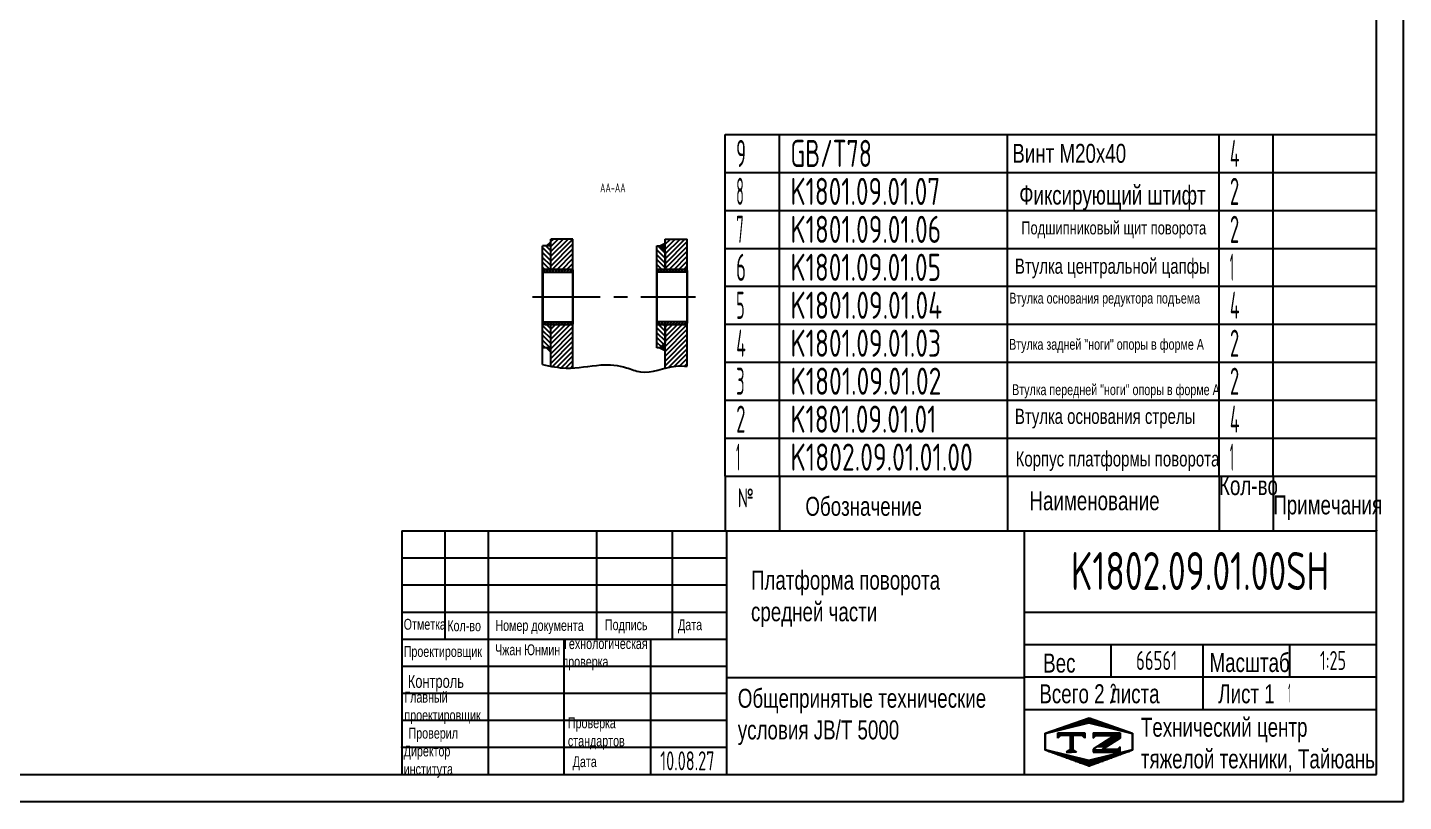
# Model space of a CAD drawing. Header units: millimetres. Extents: x 0 to 10500, y 0 to 7425.
# Drawn here: x 4159 to 10500, y 0 to 3568 of the extents above; entities that cross this region are included whole.
import ezdxf
from ezdxf.enums import TextEntityAlignment as Align

# ---------------------------------------------------------------- set-up
doc = ezdxf.new("R2010")
doc.units = ezdxf.units.MM
doc.header["$LTSCALE"] = 250
doc.linetypes.add('G', pattern=[2, 1.25, -0.25, 0.25, -0.25])
for name, color, linetype in [('01', 7, 'Continuous'), ('02', 1, 'Continuous'), ('05', 4, 'G'), ('11', 3, 'Continuous'), ('THICK', 7, 'Continuous')]:
    doc.layers.add(name, color=color, linetype=linetype)
doc.styles.get("Standard").update_dxf_attribs({"font": 'isocp', "width": 0.707, "bigfont": 'intecad.shx'})
pattern_1 = [(45, (-5057.845, -4759.673), (-11.22532, 11.22532), [])]
pattern_2 = [(135, (-5057.845, -4759.673), (-11.22532, -11.22532), [])]

# ---------------------------------------------------------------- blocks, each defined once
blk = doc.blocks.new('*U40')
at = {"layer": '01'}
for points in [[(415, 5), (415, 292)], [(25, 5), (415, 5)]]:
    blk.add_lwpolyline(points, dxfattribs=at)
at = {"layer": '02'}
for points in [[(420, 0), (420, 297)], [(0, 0), (420, 0)]]:
    blk.add_lwpolyline(points, dxfattribs=at)
blk = doc.blocks.new('*U43')
at = {"layer": '01'}
for p, q in [((0, -175), (0, 0)), ((3000, -175), (3000, 0))]:
    blk.add_line(p, q, dxfattribs=at)
at = {"layer": '02'}
for p, q in [((0, 0), (250, 0)), ((250, -175), (250, 0)), ((250, 0), (1300, 0)), ((1300, -175), (1300, 0)), ((1300, 0), (2275, 0)), ((2275, -175), (2275, 0)), ((2275, 0), (2525, 0)), ((2525, -175), (2525, 0)), ((2525, 0), (3000, 0))]:
    blk.add_line(p, q, dxfattribs=at)
blk = doc.blocks.new('*U44')
at = {"layer": '01'}
for p, q in [((0, -175), (0, 0)), ((3000, -175), (3000, 0))]:
    blk.add_line(p, q, dxfattribs=at)
at = {"layer": '02'}
for p, q in [((0, 0), (250, 0)), ((250, -175), (250, 0)), ((250, 0), (1300, 0)), ((1300, -175), (1300, 0)), ((1300, 0), (2275, 0)), ((2275, -175), (2275, 0)), ((2275, 0), (2525, 0)), ((2525, -175), (2525, 0)), ((2525, 0), (3000, 0))]:
    blk.add_line(p, q, dxfattribs=at)
blk = doc.blocks.new('*U45')
at = {"layer": '01'}
for p, q in [((0, -175), (0, 0)), ((3000, -175), (3000, 0))]:
    blk.add_line(p, q, dxfattribs=at)
at = {"layer": '02'}
for p, q in [((0, 0), (250, 0)), ((250, -175), (250, 0)), ((250, 0), (1300, 0)), ((1300, -175), (1300, 0)), ((1300, 0), (2275, 0)), ((2275, -175), (2275, 0)), ((2275, 0), (2525, 0)), ((2525, -175), (2525, 0)), ((2525, 0), (3000, 0))]:
    blk.add_line(p, q, dxfattribs=at)
blk = doc.blocks.new('*U46')
at = {"layer": '01'}
for p, q in [((0, -175), (0, 0)), ((3000, -175), (3000, 0))]:
    blk.add_line(p, q, dxfattribs=at)
at = {"layer": '02'}
for p, q in [((0, 0), (250, 0)), ((250, -175), (250, 0)), ((250, 0), (1300, 0)), ((1300, -175), (1300, 0)), ((1300, 0), (2275, 0)), ((2275, -175), (2275, 0)), ((2275, 0), (2525, 0)), ((2525, -175), (2525, 0)), ((2525, 0), (3000, 0))]:
    blk.add_line(p, q, dxfattribs=at)
blk = doc.blocks.new('*U47')
at = {"layer": '01'}
for p, q in [((0, -175), (0, 0)), ((3000, -175), (3000, 0))]:
    blk.add_line(p, q, dxfattribs=at)
at = {"layer": '02'}
for p, q in [((0, 0), (250, 0)), ((250, -175), (250, 0)), ((250, 0), (1300, 0)), ((1300, -175), (1300, 0)), ((1300, 0), (2275, 0)), ((2275, -175), (2275, 0)), ((2275, 0), (2525, 0)), ((2525, -175), (2525, 0)), ((2525, 0), (3000, 0))]:
    blk.add_line(p, q, dxfattribs=at)
blk = doc.blocks.new('*U48')
at = {"layer": '01'}
for p, q in [((0, -175), (0, 0)), ((3000, -175), (3000, 0))]:
    blk.add_line(p, q, dxfattribs=at)
at = {"layer": '02'}
for p, q in [((0, 0), (250, 0)), ((250, -175), (250, 0)), ((250, 0), (1300, 0)), ((1300, -175), (1300, 0)), ((1300, 0), (2275, 0)), ((2275, -175), (2275, 0)), ((2275, 0), (2525, 0)), ((2525, -175), (2525, 0)), ((2525, 0), (3000, 0))]:
    blk.add_line(p, q, dxfattribs=at)
blk = doc.blocks.new('*U49')
at = {"layer": '01'}
for p, q in [((0, -175), (0, 0)), ((3000, -175), (3000, 0))]:
    blk.add_line(p, q, dxfattribs=at)
at = {"layer": '02'}
for p, q in [((0, 0), (250, 0)), ((250, -175), (250, 0)), ((250, 0), (1300, 0)), ((1300, -175), (1300, 0)), ((1300, 0), (2275, 0)), ((2275, -175), (2275, 0)), ((2275, 0), (2525, 0)), ((2525, -175), (2525, 0)), ((2525, 0), (3000, 0))]:
    blk.add_line(p, q, dxfattribs=at)
blk = doc.blocks.new('*U50')
at = {"layer": '01'}
for p, q in [((0, -175), (0, 0)), ((3000, -175), (3000, 0))]:
    blk.add_line(p, q, dxfattribs=at)
at = {"layer": '02'}
for p, q in [((0, 0), (250, 0)), ((250, -175), (250, 0)), ((250, 0), (1300, 0)), ((1300, -175), (1300, 0)), ((1300, 0), (2275, 0)), ((2275, -175), (2275, 0)), ((2275, 0), (2525, 0)), ((2525, -175), (2525, 0)), ((2525, 0), (3000, 0))]:
    blk.add_line(p, q, dxfattribs=at)
blk = doc.blocks.new('*U51')
at = {"layer": '01'}
for p, q in [((0, -175), (0, 0)), ((0, 0), (250, 0)), ((250, 0), (1300, 0)), ((1300, 0), (2275, 0)), ((2275, 0), (2525, 0)), ((2525, 0), (3000, 0)), ((3000, -175), (3000, 0))]:
    blk.add_line(p, q, dxfattribs=at)
at = {"layer": '02'}
for p, q in [((250, -175), (250, 0)), ((1300, -175), (1300, 0)), ((2275, -175), (2275, 0)), ((2525, -175), (2525, 0))]:
    blk.add_line(p, q, dxfattribs=at)
blk = doc.blocks.new('*X55')
at = {"color": 0}
for p, q in [((127.06, 7.8), (132.06, 7.8)), ((127.06, 7.5), (132.06, 7.5)), ((127.06, 7.2), (127.32, 7.2)), ((127.84, 5.4), (129.64, 5.4)), ((128.3, 5.7), (130.1, 5.7)), ((128.77, 6), (130.57, 6)), ((129.23, 6.3), (131.04, 6.3)), ((129.7, 6.6), (131.51, 6.6)), ((130.16, 6.9), (131.98, 6.9)), ((130.62, 7.2), (132.06, 7.2))]:
    blk.add_line(p, q, dxfattribs=at)
blk = doc.blocks.new('*X56')
at = {"color": 0}
for p, q in [((131.84, 5.1), (132.06, 5.1)), ((127.06, 4.8), (132.06, 4.8)), ((127.06, 4.5), (132.06, 4.5))]:
    blk.add_line(p, q, dxfattribs=at)
blk = doc.blocks.new('*X54')
at = {"color": 0}
for p, q in [((122.34, 4.5), (123.72, 4.5)), ((122.82, 4.8), (123.24, 4.8))]:
    blk.add_line(p, q, dxfattribs=at)
blk = doc.blocks.new('*X53')
at = {"color": 0}
for p, q in [((120.53, 7.8), (125.53, 7.8)), ((120.53, 7.5), (125.53, 7.5)), ((120.53, 7.2), (120.79, 7.2)), ((125.27, 7.2), (125.53, 7.2))]:
    blk.add_line(p, q, dxfattribs=at)
blk = doc.blocks.new('*X52')
at = {"color": 0}
for p, q in [((124.97, 10.2), (127.67, 10.2)), ((125.83, 10.5), (126.82, 10.5)), ((118.22, 7.8), (118.32, 7.8)), ((118.94, 8.1), (119.52, 8.1)), ((119.8, 8.4), (120.72, 8.4)), ((120.66, 8.7), (121.92, 8.7)), ((121.52, 9), (123.12, 9)), ((122.38, 9.3), (124.32, 9.3)), ((123.24, 9.6), (125.52, 9.6)), ((124.1, 9.9), (128.52, 9.9)), ((127.02, 9.6), (129.37, 9.6)), ((128.22, 9.3), (130.22, 9.3)), ((129.42, 9), (131.07, 9)), ((130.62, 8.7), (131.92, 8.7)), ((131.82, 8.4), (132.77, 8.4)), ((133.02, 8.1), (133.62, 8.1)), ((134.22, 7.8), (134.32, 7.8)), ((118.22, 7.5), (118.27, 7.5)), ((118.22, 7.2), (118.27, 7.2)), ((118.22, 6.9), (118.27, 6.9)), ((118.22, 6.6), (118.27, 6.6)), ((118.22, 6.3), (118.27, 6.3)), ((118.22, 6), (118.27, 6)), ((118.22, 5.7), (118.27, 5.7)), ((118.22, 5.4), (118.27, 5.4)), ((118.22, 5.1), (118.27, 5.1)), ((134.27, 7.5), (134.32, 7.5)), ((134.27, 7.2), (134.32, 7.2)), ((134.27, 6.9), (134.32, 6.9)), ((134.27, 6.6), (134.32, 6.6)), ((134.27, 6.3), (134.32, 6.3)), ((134.27, 6), (134.32, 6)), ((134.27, 5.7), (134.32, 5.7)), ((134.27, 5.4), (134.32, 5.4)), ((134.27, 5.1), (134.32, 5.1)), ((118.22, 4.8), (118.27, 4.8)), ((118.79, 4.5), (119.42, 4.5)), ((119.61, 4.2), (120.62, 4.2)), ((120.43, 3.9), (121.82, 3.9)), ((121.26, 3.6), (123.02, 3.6)), ((122.08, 3.3), (124.22, 3.3)), ((122.91, 3), (125.42, 3)), ((123.73, 2.7), (128.89, 2.7)), ((127.12, 3), (129.7, 3)), ((128.32, 3.3), (130.51, 3.3)), ((129.52, 3.6), (131.32, 3.6)), ((130.72, 3.9), (132.14, 3.9)), ((131.92, 4.2), (132.95, 4.2)), ((133.12, 4.5), (133.76, 4.5)), ((134.27, 4.8), (134.32, 4.8)), ((124.55, 2.4), (128.07, 2.4)), ((125.38, 2.1), (127.26, 2.1)), ((126.2, 1.8), (126.45, 1.8))]:
    blk.add_line(p, q, dxfattribs=at)

msp = doc.modelspace()

# ---------------------------------------------------------------- hatches: boundary and pattern name
at = {"layer": '01'}
for points in [[(6551.64, 2560.917), (6570.639, 2560.917), (6570.639, 2579.861)], [(7097.64, 2573.536), (7072.64, 2560.917), (7097.64, 2535.917)], [(6539.556, 2452.917), (6533.026, 2452.917, 0.70782783)], [(7192.386, 2452.917), (7198.916, 2452.917, -0.70782783)], [(6539.556, 2198.917), (6533.026, 2198.917, -0.70782783)], [(7192.872, 2198.917), (7199.402, 2198.917, 0.70782783)], [(7097.64, 2078.297), (7072.64, 2090.917), (7097.64, 2115.917)], [(6570.639, 2071.973), (6551.64, 2090.917), (6570.639, 2090.917)]]:
    msp.add_hatch(color=256, dxfattribs=at).paths.add_polyline_path(points)
at = {"layer": '02', "linetype": 'Continuous'}
h = msp.add_hatch(dxfattribs=at)
h.set_pattern_fill('LINE', color=1, scale=5, angle=135, style=0)
h.set_pattern_definition(pattern_2)
h.paths.add_polyline_path([(6532.639, 2090.917), (6570.639, 2090.917), (6570.639, 2198.917), (6542.639, 2198.917), (6532.639, 2188.917)])
h.paths.add_polyline_path([(6570.639, 2560.917), (6532.639, 2560.917), (6532.639, 2462.917), (6542.639, 2452.917), (6570.639, 2452.917)])
h = msp.add_hatch(dxfattribs=at)
h.set_pattern_fill('LINE', color=1, scale=5, angle=45, style=0)
h.set_pattern_definition(pattern_1)
h.paths.add_polyline_path([(6672.64, 2592.917), (6570.639, 2592.917), (6570.639, 2452.917), (6672.64, 2452.917)])
edge = h.paths.add_edge_path()
edge.add_spline(control_points=[(6570.639, 2006.413), (6594.403, 2002.042), (6628.378, 1997.182), (6662.411, 1998.019), (6672.64, 1998.618)], knot_values=[38.4212564, 38.4212564, 38.4212564, 38.4212564, 110.49035212, 141.4215314, 141.4215314, 141.4215314, 141.4215314], degree=3, periodic=0)
edge.add_line((6672.64, 1998.618), (6672.64, 2198.917))
edge.add_line((6672.64, 2198.917), (6570.639, 2198.917))
edge.add_line((6570.639, 2198.917), (6570.639, 2006.413))
h = msp.add_hatch(dxfattribs=at)
h.set_pattern_fill('LINE', color=1, scale=5, angle=135, style=0)
h.set_pattern_definition(pattern_2)
h.paths.add_polyline_path([(7059.64, 2452.917), (7097.64, 2452.917), (7097.64, 2535.917), (7072.64, 2560.917), (7059.64, 2560.917)])
h.paths.add_polyline_path([(7097.64, 2198.917), (7059.64, 2198.917), (7059.64, 2090.917), (7072.64, 2090.917), (7097.64, 2115.917)])
h = msp.add_hatch(dxfattribs=at)
h.set_pattern_fill('LINE', color=1, scale=5, angle=45, style=0)
h.set_pattern_definition(pattern_1)
h.paths.add_polyline_path([(7097.64, 2452.917), (7189.64, 2452.917), (7199.64, 2462.917), (7199.64, 2592.917), (7097.64, 2592.917)])
edge = h.paths.add_edge_path()
edge.add_spline(control_points=[(7097.64, 1997.426), (7113.917, 2001.638), (7147.947, 2009.329), (7181.955, 2007.716), (7199.64, 2006.877)], knot_values=[572.44574409, 572.44574409, 572.44574409, 572.44574409, 621.41751487, 674.47990202, 674.47990202, 674.47990202, 674.47990202], degree=3, periodic=0)
edge.add_line((7199.64, 2006.877), (7199.64, 2188.917))
edge.add_line((7199.64, 2188.917), (7189.64, 2198.917))
edge.add_line((7189.64, 2198.917), (7097.64, 2198.917))
edge.add_line((7097.64, 2198.917), (7097.64, 1997.426))
h = msp.add_hatch(dxfattribs=at)
h.set_pattern_fill('LINE', color=1, scale=3, angle=45, style=0)
h.paths.add_polyline_path([(6543.64, 2452.917), (6533.64, 2447.143), (6533.64, 2442.917, 0.41421356), (6536.64, 2439.917), (6669.64, 2439.917, 0.41421356), (6672.64, 2442.917), (6672.64, 2451.185), (6669.64, 2452.917)])
h.paths.add_polyline_path([(6669.64, 2198.917), (6672.64, 2200.649), (6672.64, 2208.917, 0.41421356), (6669.64, 2211.917), (6536.64, 2211.917, 0.41421356), (6533.64, 2208.917), (6533.64, 2204.69), (6543.64, 2198.917)])
h = msp.add_hatch(dxfattribs=at)
h.set_pattern_fill('LINE', color=1, scale=3, angle=45, style=0)
h.paths.add_polyline_path([(7188.64, 2198.917), (7198.64, 2204.69), (7198.64, 2208.917, 0.41421356), (7195.64, 2211.917), (7062.64, 2211.917, 0.41421356), (7059.64, 2208.917), (7059.64, 2200.649), (7062.64, 2198.917)])
h.paths.add_polyline_path([(7062.64, 2452.917), (7059.64, 2451.185), (7059.64, 2442.917, 0.41421356), (7062.64, 2439.917), (7195.64, 2439.917, 0.41421356), (7198.64, 2442.917), (7198.64, 2447.143), (7188.64, 2452.917)])

# ---------------------------------------------------------------- linework, layer by layer
at = {"layer": '01'}
for p, q in [((6532.639, 2090.917), (6532.639, 2560.917)), ((6570.64, 2560.917), (6532.639, 2560.917)), ((6551.64, 2560.917), (6570.639, 2579.861)), ((6672.64, 2592.917), (6570.639, 2592.917)), ((6570.639, 2452.917), (6570.639, 2592.917)), ((6672.64, 1998.618), (6672.64, 2592.917)), ((7059.64, 2090.917), (7059.64, 2560.917)), ((7059.64, 2560.917), (7072.64, 2560.917)), ((7072.64, 2560.917), (7097.64, 2573.536)), ((7097.64, 2535.917), (7072.64, 2560.917)), ((7097.64, 2592.917), (7199.64, 2592.917)), ((7097.64, 2452.917), (7097.64, 2592.917)), ((7199.64, 2006.877), (7199.64, 2592.917)), ((7097.64, 2535.917), (7097.64, 2452.917)), ((6542.639, 2198.917), (6542.639, 2199.494)), ((6570.639, 2006.413), (6570.639, 2198.917)), ((7097.64, 1997.426), (7097.64, 2198.917)), ((7097.64, 2198.917), (7097.64, 2115.917)), ((7097.64, 2115.917), (7072.64, 2090.917)), ((7097.64, 2115.917), (7072.64, 2090.917)), ((6570.64, 2090.917), (6532.639, 2090.917)), ((6551.64, 2090.917), (6570.639, 2071.973)), ((7072.64, 2090.917), (7059.64, 2090.917)), ((7072.64, 2090.917), (7097.64, 2078.297)), ((7375, 1500), (10375, 1500)), ((7375, 1500), (7375, 1247.66)), ((7625, 1500), (7625, 1247.66)), ((8675, 1500), (8675, 1247.66)), ((9650, 1500), (9650, 1247.66)), ((9900, 1500), (9900, 1247.66))]:
    msp.add_line(p, q, dxfattribs=at)
at = {"layer": '01', "color": 7, "linetype": 'Continuous'}
for p, q in [((6672.64, 2452.917), (6532.639, 2452.917)), ((6543.64, 2452.917), (6533.64, 2447.143)), ((6533.64, 2447.143), (6533.64, 2204.69)), ((6536.64, 2439.917), (6669.64, 2439.917)), ((6672.64, 2452.917), (6542.639, 2452.917)), ((6542.639, 2452.917), (6669.64, 2452.917)), ((6669.64, 2452.917), (6672.64, 2451.185)), ((6672.64, 2451.185), (6672.64, 2200.649)), ((7059.64, 2452.917), (7097.64, 2452.917)), ((7059.64, 2452.917), (7189.64, 2452.917)), ((7059.64, 2452.917), (7199.64, 2452.917)), ((7062.64, 2452.917), (7059.64, 2451.185)), ((7059.64, 2451.185), (7059.64, 2200.649)), ((7189.64, 2452.917), (7062.64, 2452.917)), ((7195.64, 2439.917), (7062.64, 2439.917)), ((7189.64, 2452.917), (7097.64, 2452.917)), ((7188.64, 2452.917), (7198.64, 2447.143)), ((7198.64, 2447.143), (7198.64, 2204.69)), ((6672.64, 2198.917), (6532.639, 2198.917)), ((6543.64, 2198.917), (6533.64, 2204.69)), ((6536.64, 2211.917), (6669.64, 2211.917)), ((6672.64, 2198.917), (6542.639, 2198.917)), ((6542.639, 2198.917), (6669.64, 2198.917)), ((6669.64, 2198.917), (6672.64, 2200.649)), ((7062.64, 2198.917), (7059.64, 2200.649)), ((7059.64, 2198.917), (7097.64, 2198.917)), ((7059.64, 2198.917), (7189.64, 2198.917)), ((7059.64, 2198.917), (7199.64, 2198.917)), ((7195.64, 2211.917), (7062.64, 2211.917)), ((7189.64, 2198.917), (7062.64, 2198.917)), ((7189.64, 2198.917), (7097.64, 2198.917)), ((7188.64, 2198.917), (7198.64, 2204.69)), ((6532.639, 2013.955), (6532.639, 2090.917))]:
    msp.add_line(p, q, dxfattribs=at)
at = {"layer": '01'}
for centre, start, end in [((6536.291, 2454.067), 199.4161551, 340.5838449), ((7195.651, 2454.067), 199.4161551, 340.5838449), ((6536.291, 2197.766), 19.4161551, 160.5838449), ((7196.137, 2197.766), 19.4161551, 160.5838449)]:
    msp.add_arc(centre, 3.462, start, end, dxfattribs=at)
at = {"layer": '01', "color": 7, "linetype": 'Continuous'}
for centre, start, end in [((6536.64, 2442.917), 180, 270), ((6669.64, 2442.917), 270, 0), ((7062.64, 2442.917), 180, 270), ((7195.64, 2442.917), 270, 0), ((6536.64, 2208.917), 90, 180), ((6669.64, 2208.917), 0, 90), ((7062.64, 2208.917), 90, 180), ((7195.64, 2208.917), 0, 90)]:
    msp.add_arc(centre, 3, start, end, dxfattribs=at)
at = {"layer": '01'}
msp.add_point((10375, 1250), dxfattribs=at)
at = {"layer": '02'}
msp.add_spline([(6532.639, 2013.955), (6641.976, 1998.03), (6801.324, 2012.185), (6919.95, 1999.799), (6983.689, 1980.336), (7146.578, 2006.877), (7199.64, 2006.877)], degree=3, dxfattribs=at)
at = {"layer": '05', "color": 4, "linetype": 'G'}
msp.add_line((6486.018, 2326.126), (7237.284, 2326.126), dxfattribs=at)
at = {"layer": 'THICK'}
for p, q in [((5884.36, 1247.66), (5884.36, 125)), ((5884.36, 1247.66), (10375, 1247.66)), ((6083.879, 1247.119), (6083.879, 1247.66)), ((6083.944, 748.7), (6083.944, 1247.66)), ((6283.528, 125), (6283.528, 1247.66)), ((6782.488, 748.7), (6782.488, 1247.66)), ((7131.76, 748.7), (7131.76, 1247.66)), ((7381.24, 125), (7381.24, 1247.66)), ((8753.38, 125), (8753.38, 1247.66)), ((10375, 125), (10375, 1247.66)), ((5884.36, 873.44), (7381.24, 873.44)), ((8753.38, 873.44), (10375, 873.44)), ((5884.36, 748.7), (7381.24, 748.7)), ((6632.8, 125), (6632.8, 748.7)), ((7031.968, 125), (7031.968, 748.7)), ((8753.38, 723.752), (10375, 723.752)), ((9152.548, 574.064), (9152.548, 723.752)), ((9576.664, 424.376), (9576.664, 723.752)), ((9975.832, 574.064), (9975.832, 723.752)), ((7381.24, 571.901), (8753.38, 571.901)), ((8753.38, 574.064), (10375, 574.064)), ((8753.38, 424.376), (10375, 424.376)), ((5884.36, 125), (10375, 125))]:
    msp.add_line(p, q, dxfattribs=at)
at = {"layer": 'THICK', "color": 3}
for p, q in [((5884.36, 1122.92), (7381.24, 1122.92)), ((5884.36, 998.18), (7381.24, 998.18)), ((5884.36, 623.96), (7381.24, 623.96)), ((5884.36, 499.22), (7381.24, 499.22)), ((8849.482, 314.757), (9051.686, 385.184)), ((9051.686, 385.184), (9251.265, 314.757)), ((5884.36, 374.48), (7381.24, 374.48)), ((8850.795, 313.171), (9050.379, 363.067)), ((8907.152, 292.135), (8907.152, 317.083)), ((8907.152, 317.083), (9031.892, 317.083)), ((9031.892, 317.083), (9031.892, 292.135)), ((9050.379, 363.067), (9249.963, 313.171)), ((9070.089, 317.083), (9070.089, 292.135)), ((9070.089, 317.083), (9194.829, 317.083)), ((9194.829, 317.083), (9194.829, 292.135)), ((8849.482, 236.326), (8849.482, 314.757)), ((8850.795, 238.327), (8850.795, 313.171)), ((8919.626, 304.609), (8907.152, 292.135)), ((9019.418, 304.609), (8919.626, 304.609)), ((8964.063, 304.728), (8964.063, 236.301)), ((8969.52, 304.728), (8969.52, 236.301)), ((8975.757, 304.728), (8975.757, 236.301)), ((9031.892, 292.135), (9019.418, 304.609)), ((9070.089, 292.135), (9082.563, 304.609)), ((9168.319, 304.609), (9070.089, 241.053)), ((9082.563, 304.609), (9168.319, 304.609)), ((9194.825, 292.373), (9130.92, 251.473)), ((9249.963, 313.171), (9249.963, 238.327)), ((9251.265, 314.757), (9251.265, 236.326)), ((5884.36, 249.74), (7381.24, 249.74)), ((9051.686, 162.697), (8849.482, 236.326)), ((9050.379, 188.431), (8850.795, 238.327)), ((8969.52, 242.003), (8945.352, 226.797)), ((8945.352, 226.797), (8969.52, 226.797)), ((8969.52, 242.003), (8993.688, 226.797)), ((8993.688, 226.797), (8969.52, 226.797)), ((9249.963, 238.327), (9050.379, 188.431)), ((9251.265, 236.326), (9051.686, 162.697)), ((9070.089, 241.053), (9070.089, 226.797)), ((9070.089, 226.797), (9194.825, 226.797)), ((9130.92, 251.473), (9111.854, 239.271)), ((9182.351, 239.271), (9111.854, 239.271)), ((9194.825, 251.745), (9182.351, 239.271)), ((9194.825, 226.797), (9194.825, 251.745))]:
    msp.add_line(p, q, dxfattribs=at)
for p in [(5884.36, 249.74), (5884.36, 125)]:
    msp.add_point(p, dxfattribs=at)

# ---------------------------------------------------------------- block references
at = {"layer": '01', "xscale": 25, "yscale": 25, "zscale": 25}
msp.add_blockref('*U40', (0, 0), dxfattribs=at)
at = {"layer": '01'}
for name, p in [('*U51', (7375, 3075)), ('*U50', (7375, 2900)), ('*U49', (7375, 2725)), ('*U48', (7375, 2550)), ('*U47', (7375, 2375)), ('*U46', (7375, 2200)), ('*U45', (7375, 2025)), ('*U44', (7375, 1850)), ('*U43', (7375, 1675))]:
    msp.add_blockref(name, p, dxfattribs=at)
at = {"layer": 'THICK', "color": 3, "xscale": 24.94800000000032, "yscale": 24.94799999999987, "zscale": 24.948}
for name in ['*X52', '*X53', '*X55', '*X54', '*X56']:
    msp.add_blockref(name, (5900.138, 118.905), dxfattribs=at)

# ---------------------------------------------------------------- texts
at = {"layer": '01', "attachment_point": 1}
for s, insert, char_height in [('{\\fArial|b0|i0|c204|p34;\\C3;Винт М20х40}', (8697.421, 3031.685), 87.5), ('{\\fArial|b0|i0|c204|p34;\\C3;Фиксирующий штифт}', (8729.533, 2839.179), 87.5), ('{\\fArial|b0|i0|c204|p34;\\C3;Подшипниковый щит поворота}', (8738.708, 2674.174), 60), ('{\\fArial|b0|i0|c204|p34;\\C3;Втулка центральной цапфы}', (8709.419, 2502.844), 70), ('{\\fArial|b0|i0|c204|p34;\\C3;Втулка основания редуктора подъема}', (8683.682, 2345.339), 50), ('{\\fArial|b0|i0|c204|p34;\\C3;Втулка задней "ноги" опоры в форме А}', (8682.615, 2132.485), 50), ('{\\fArial|b0|i0|c204|p34;\\C3;Втулка передней "ноги" опоры в форме А}', (8696.576, 1923.209), 50), ('{\\fArial|b0|i0|c204|p34;\\C3;Втулка основания стрелы}', (8709.512, 1810.593), 70), ('{\\fArial|b0|i0|c204|p34;\\C3;Корпус платформы поворота}', (8712.729, 1614.515), 70), ('{\\fArial|b0|i0|c204|p34;Кол-во}', (9650, 1500), 87.5), ('{\\fArial|b0|i0|c204|p34;Обозначение}', (7743.816, 1404.578), 87.5), ('{\\fArial|b0|i0|c204|p34;Примечания}', (9900, 1411.008), 87.5), ('{\\fArial|b0|i0|c204|p34;\\C3;Платформа поворота\\Pсредней части}', (7493.249, 1064.225), 87.5), ('{\\fArial|b0|i0|c204|p34;Отметка}', (5892.847, 841.889), 50), ('{\\fArial|b0|i0|c204|p34;Кол-во}', (6093.839, 835.047), 50), ('{\\fArial|b0|i0|c204|p34;Номер документа}', (6315.356, 836.628), 50), ('{\\fArial|b0|i0|c204|p34;Подпись}', (6820.098, 839.789), 50), ('{\\fArial|b0|i0|c204|p34;Дата}', (7157.12, 839.789), 50), ('{\\fArial|b0|i0|c204|p34;Проектировщик}', (5892.892, 716.479), 50), ('{\\fArial|b0|i0|c204|p34;\\C3;Чжан Юнмин}', (6313.882, 724.433), 50), ('{\\fArial|b0|i0|c204|p34;Технологическая\\Pпроверка}', (6624.117, 752.76), 50), ('{\\fArial|b0|i0|c204|p34;Вес}', (8839.7, 681.832), 87.5), ('{\\fArial|b0|i0|c204|p34;Масштаб}', (9606.198, 684.359), 87.5), ('{\\fArial|b0|i0|c204|p34;Главный\\Pпроектировщик}', (5896.054, 505.984), 50), ('{\\fArial|b0|i0|c204|p34;Общепринятые технические\\Pусловия \\fArial|b0|i0|c0|p34;JB/T 5000}', (7432.532, 519.673), 87.5), ('{\\fArial|b0|i0|c204|p34;Всего 2 листа}', (8821.992, 540.291), 87.5), ('{\\fArial|b0|i0|c204|p34;Лист 1}', (9646.674, 540.291), 87.5), ('{\\fArial|b0|i0|c204|p34;Проверка\\Pстандартов}', (6649.434, 387.573), 50), ('{\\fArial|b0|i0|c204|p34;Технический центр\\Pтяжелой техники, Тайюань}', (9289.986, 386.112), 87.5), ('{\\fArial|b0|i0|c204|p34;Проверил}', (5915.041, 339.989), 50), ('{\\fArial|b0|i0|c204|p34;Директор\\Pинститута}', (5892.889, 257.782), 50), ('{\\fArial|b0|i0|c204|p34;Дата}', (6671.585, 208.649), 50)]:
    msp.add_mtext(s, dxfattribs=dict(at, insert=insert, char_height=char_height))
for s, insert, char_height, width in [('{\\Fisocp,intecad|c204;№}', (7431.752, 1443.151), 87.5, 3.21714), ('{\\fArial|b0|i0|c204|p34;Наименование}', (8776.525, 1430.293), 87.5, 3.21714), ('{\\fArial|b0|i0|c204|p34;Контроль}', (5911.879, 583.684), 60, 1.58227)]:
    msp.add_mtext(s, dxfattribs=dict(at, insert=insert, char_height=char_height, width=width))
at = {"layer": '11'}
for s, height, width, p, p2 in [('9', 125, 0.579528, (7425, 2925), (7470.029, 2925)), ('GB/T78', 125, 0.691036, (7675, 2925), (8050.751, 2925)), ('4', 125, 0.543846, (9700, 2925), (9744.188, 2925)), ('8', 125, 0.514182, (7425, 2750), (7460.35, 2750)), ('K1801.09.01.07', 125, 0.693675, (7675, 2750), (8365.076, 2750)), ('2', 125, 0.562593, (9700, 2750), (9742.902, 2750)), ('7', 125, 0.514182, (7425, 2575), (7460.35, 2575)), ('K1801.09.01.06', 125, 0.693757, (7675, 2575), (8369.46, 2575)), ('2', 125, 0.562593, (9700, 2575), (9742.902, 2575)), ('6', 125, 0.600695, (7425, 2400), (7470.023, 2400)), ('K1801.09.01.05', 125, 0.693744, (7675, 2400), (8368.736, 2400)), ('1', 125, 0.404, (9700, 2400), (9717.675, 2400)), ('5', 125, 0.527686, (7425, 2225), (7464.011, 2225)), ('K1801.09.01.04', 125, 0.69384, (7675, 2225), (8373.913, 2225)), ('4', 125, 0.543846, (9700, 2225), (9744.188, 2225)), ('4', 125, 0.543846, (7425, 2050), (7469.188, 2050)), ('K1801.09.01.03', 125, 0.693744, (7675, 2050), (8368.736, 2050)), ('2', 125, 0.562593, (9700, 2050), (9742.902, 2050)), ('3', 125, 0.527686, (7425, 1875), (7464.011, 1875)), ('K1801.09.01.02', 125, 0.693774, (7675, 1875), (8370.383, 1875)), ('2', 125, 0.562593, (9700, 1875), (9742.902, 1875)), ('2', 125, 0.562593, (7425, 1700), (7467.902, 1700)), ('K1801.09.01.01', 125, 0.693331, (7675, 1700), (8347.401, 1700)), ('4', 125, 0.543846, (9700, 1700), (9744.188, 1700)), ('1', 125, 0.404, (7425, 1525), (7442.675, 1525)), ('K1802.09.01.01.00', 125, 0.696021, (7675, 1525), (8515.383, 1525)), ('1', 125, 0.404, (9700, 1525), (9717.675, 1525)), ('K1802.09.01.00SH', 175, 0.696133, (8968.095, 975), (10156.905, 975)), ('66561', 87.5, 0.686765, (9267.855, 606.25), (9457.145, 606.25)), ('1:25', 87.5, 0.656293, (10114.949, 606.25), (10235.051, 606.25)), ('2', 87.5, 0.562593, (9147.484, 456.25), (9177.516, 456.25)), ('1', 87.5, 0.404, (9968.814, 456.25), (9981.186, 456.25)), ('10.08.27', 87.5, 0.642055, (7075, 143.75), (7325, 143.75))]:
    msp.add_text(s, height=height, dxfattribs=dict(at, width=width)).set_placement(p, p2, align=Align.FIT)
at = {"layer": '11', "color": 3, "linetype": 'Continuous', "insert": (6797.878, 2849.911), "char_height": 42, "width": 282.561, "attachment_point": 1}
msp.add_mtext('AA-AA', dxfattribs=at)

doc.saveas('drawing.dxf')
